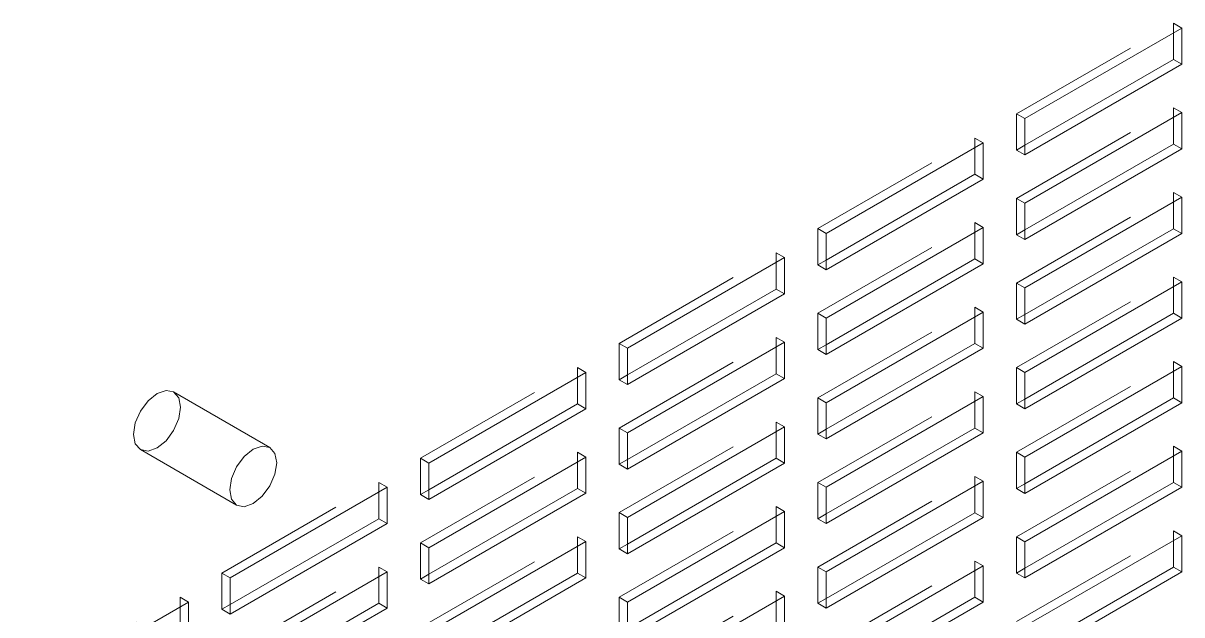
# Model space of a CAD drawing. Header units: millimetres. Extents: x 1 to 4201, y 2 to 2972.
# Drawn here: x 3671.2 to 3783.1, y 2318 to 2375.1 of the extents above; entities that cross this region are included whole.
import ezdxf

# ---------------------------------------------------------------- set-up
doc = ezdxf.new("R2010")
doc.units = ezdxf.units.MM
doc.header["$LTSCALE"] = 10
doc.linetypes.add('HIDDEN', pattern=[1.905, 1.27, -0.635])

msp = doc.modelspace()

# ---------------------------------------------------------------- linework, layer by layer
at = {"color": 7, "linetype": 'HIDDEN', "lineweight": 0}
for p, q in [((3767.157, 2366.382), (3782.31, 2375.13)), ((3783.118, 2374.663), (3782.31, 2375.13)), ((3782.31, 2375.13), (3782.31, 2374.197)), ((3767.157, 2358.217), (3782.31, 2366.964)), ((3767.157, 2362.883), (3767.157, 2366.382)), ((3767.965, 2365.916), (3767.157, 2366.382)), ((3783.118, 2366.498), (3782.31, 2366.964)), ((3782.31, 2366.964), (3782.31, 2366.031)), ((3747.964, 2355.303), (3763.117, 2364.05)), ((3763.925, 2363.583), (3763.117, 2364.05)), ((3763.117, 2364.05), (3763.117, 2363.117)), ((3767.965, 2363.349), (3767.157, 2362.883)), ((3767.965, 2362.416), (3767.157, 2362.883)), ((3767.157, 2350.052), (3782.31, 2358.799)), ((3783.118, 2358.332), (3782.31, 2358.799)), ((3782.31, 2358.799), (3782.31, 2357.866)), ((3767.157, 2354.718), (3767.157, 2358.217)), ((3767.965, 2357.75), (3767.157, 2358.217)), ((3747.964, 2347.137), (3763.117, 2355.884)), ((3747.964, 2351.803), (3747.964, 2355.303)), ((3748.772, 2354.836), (3747.964, 2355.303)), ((3763.925, 2355.418), (3763.117, 2355.884)), ((3763.117, 2355.884), (3763.117, 2354.951)), ((3767.965, 2355.184), (3767.157, 2354.718)), ((3767.965, 2354.251), (3767.157, 2354.718)), ((3728.771, 2344.223), (3743.924, 2352.97)), ((3744.732, 2352.503), (3743.924, 2352.97)), ((3743.924, 2352.97), (3743.924, 2352.037)), ((3748.772, 2352.27), (3747.964, 2351.803)), ((3748.772, 2351.337), (3747.964, 2351.803)), ((3767.157, 2341.886), (3782.31, 2350.633)), ((3783.118, 2350.167), (3782.31, 2350.633)), ((3782.31, 2350.633), (3782.31, 2349.7)), ((3767.965, 2349.585), (3767.157, 2350.052)), ((3767.157, 2346.552), (3767.157, 2350.052)), ((3747.964, 2338.972), (3763.117, 2347.719)), ((3747.964, 2343.638), (3747.964, 2347.137)), ((3748.772, 2346.671), (3747.964, 2347.137)), ((3763.925, 2347.252), (3763.117, 2347.719)), ((3763.117, 2347.719), (3763.117, 2346.786)), ((3767.965, 2347.019), (3767.157, 2346.552)), ((3767.965, 2346.086), (3767.157, 2346.552)), ((3728.771, 2336.057), (3743.924, 2344.805)), ((3729.58, 2343.756), (3728.771, 2344.223)), ((3728.771, 2340.723), (3728.771, 2344.223)), ((3744.732, 2344.338), (3743.924, 2344.805)), ((3743.924, 2344.805), (3743.924, 2343.872)), ((3748.772, 2344.104), (3747.964, 2343.638)), ((3748.772, 2343.171), (3747.964, 2343.638)), ((3709.579, 2333.143), (3724.731, 2341.89)), ((3725.539, 2341.424), (3724.731, 2341.89)), ((3724.731, 2341.89), (3724.731, 2340.957)), ((3767.157, 2333.721), (3782.31, 2342.468)), ((3767.157, 2338.387), (3767.157, 2341.886)), ((3767.965, 2341.42), (3767.157, 2341.886)), ((3783.118, 2342.002), (3782.31, 2342.468)), ((3782.31, 2342.468), (3782.31, 2341.535)), ((3729.58, 2341.19), (3728.771, 2340.723)), ((3729.58, 2340.257), (3728.771, 2340.723)), ((3747.964, 2330.806), (3763.117, 2339.554)), ((3763.925, 2339.087), (3763.117, 2339.554)), ((3763.117, 2339.554), (3763.117, 2338.621)), ((3748.772, 2338.505), (3747.964, 2338.972)), ((3747.964, 2335.472), (3747.964, 2338.972)), ((3767.965, 2338.853), (3767.157, 2338.387)), ((3767.965, 2337.92), (3767.157, 2338.387)), ((3728.771, 2327.892), (3743.924, 2336.639)), ((3729.58, 2335.591), (3728.771, 2336.057)), ((3728.771, 2332.558), (3728.771, 2336.057)), ((3744.732, 2336.173), (3743.924, 2336.639)), ((3743.924, 2336.639), (3743.924, 2335.706)), ((3748.772, 2335.939), (3747.964, 2335.472)), ((3748.772, 2335.006), (3747.964, 2335.472)), ((3709.579, 2324.978), (3724.731, 2333.725)), ((3725.539, 2333.258), (3724.731, 2333.725)), ((3724.731, 2333.725), (3724.731, 2332.792)), ((3767.157, 2325.555), (3782.31, 2334.303)), ((3767.157, 2330.221), (3767.157, 2333.721)), ((3767.965, 2333.254), (3767.157, 2333.721)), ((3783.118, 2333.836), (3782.31, 2334.303)), ((3782.31, 2334.303), (3782.31, 2333.37)), ((3709.579, 2329.643), (3709.579, 2333.143)), ((3710.387, 2332.676), (3709.579, 2333.143)), ((3729.58, 2333.024), (3728.771, 2332.558)), ((3729.58, 2332.091), (3728.771, 2332.558)), ((3690.386, 2322.063), (3705.538, 2330.81)), ((3706.346, 2330.344), (3705.538, 2330.81)), ((3705.538, 2330.81), (3705.538, 2329.877)), ((3747.964, 2322.641), (3763.117, 2331.388)), ((3747.964, 2327.307), (3747.964, 2330.806)), ((3748.772, 2330.34), (3747.964, 2330.806)), ((3763.925, 2330.922), (3763.117, 2331.388)), ((3763.117, 2331.388), (3763.117, 2330.455)), ((3767.965, 2330.688), (3767.157, 2330.221)), ((3710.387, 2330.11), (3709.579, 2329.643)), ((3710.387, 2329.177), (3709.579, 2329.643)), ((3767.965, 2329.755), (3767.157, 2330.221)), ((3728.771, 2319.727), (3743.924, 2328.474)), ((3744.732, 2328.007), (3743.924, 2328.474)), ((3743.924, 2328.474), (3743.924, 2327.541)), ((3729.58, 2327.425), (3728.771, 2327.892)), ((3728.771, 2324.393), (3728.771, 2327.892)), ((3748.772, 2327.773), (3747.964, 2327.307)), ((3748.772, 2326.84), (3747.964, 2327.307)), ((3767.157, 2317.39), (3782.31, 2326.137)), ((3783.118, 2325.671), (3782.31, 2326.137)), ((3782.31, 2326.137), (3782.31, 2325.204)), ((3709.579, 2316.812), (3724.731, 2325.559)), ((3709.579, 2321.478), (3709.579, 2324.978)), ((3710.387, 2324.511), (3709.579, 2324.978)), ((3725.539, 2325.093), (3724.731, 2325.559)), ((3724.731, 2325.559), (3724.731, 2324.626)), ((3729.58, 2324.859), (3728.771, 2324.393)), ((3767.965, 2325.089), (3767.157, 2325.555)), ((3767.157, 2322.056), (3767.157, 2325.555)), ((3729.58, 2323.926), (3728.771, 2324.393)), ((3690.386, 2313.898), (3705.538, 2322.645)), ((3706.346, 2322.178), (3705.538, 2322.645)), ((3705.538, 2322.645), (3705.538, 2321.712)), ((3747.964, 2314.476), (3763.117, 2323.223)), ((3747.964, 2319.142), (3747.964, 2322.641)), ((3748.772, 2322.174), (3747.964, 2322.641)), ((3763.925, 2322.756), (3763.117, 2323.223)), ((3763.117, 2323.223), (3763.117, 2322.29)), ((3767.965, 2322.522), (3767.157, 2322.056)), ((3690.386, 2318.564), (3690.386, 2322.063)), ((3691.194, 2321.597), (3690.386, 2322.063)), ((3710.387, 2321.945), (3709.579, 2321.478)), ((3710.387, 2321.012), (3709.579, 2321.478)), ((3767.965, 2321.589), (3767.157, 2322.056)), ((3728.771, 2311.561), (3743.924, 2320.308)), ((3744.732, 2319.842), (3743.924, 2320.308)), ((3743.924, 2320.308), (3743.924, 2319.375)), ((3671.193, 2310.983), (3686.345, 2319.731)), ((3687.153, 2319.264), (3686.345, 2319.731)), ((3686.345, 2319.731), (3686.345, 2318.797)), ((3728.771, 2316.227), (3728.771, 2319.727)), ((3729.58, 2319.26), (3728.771, 2319.727)), ((3748.772, 2319.608), (3747.964, 2319.142)), ((3748.772, 2318.675), (3747.964, 2319.142)), ((3691.194, 2319.03), (3690.386, 2318.564)), ((3691.194, 2318.097), (3690.386, 2318.564))]:
    msp.add_line(p, q, dxfattribs=at)
at = {"color": 7, "linetype": 'Continuous', "lineweight": 15}
for p, q in [((3767.965, 2365.916), (3783.118, 2374.663)), ((3782.31, 2374.197), (3782.31, 2371.63)), ((3783.118, 2374.663), (3783.118, 2371.164)), ((3782.31, 2371.63), (3767.965, 2363.349)), ((3783.118, 2371.164), (3767.965, 2362.416)), ((3783.118, 2371.164), (3782.31, 2371.63)), ((3767.965, 2357.75), (3783.118, 2366.498)), ((3783.118, 2366.498), (3783.118, 2362.998)), ((3767.965, 2362.416), (3767.965, 2365.916)), ((3782.31, 2366.031), (3782.31, 2363.465)), ((3748.772, 2354.836), (3763.925, 2363.583)), ((3763.117, 2363.117), (3763.117, 2360.55)), ((3763.925, 2363.583), (3763.925, 2360.084)), ((3782.31, 2363.465), (3767.965, 2355.184)), ((3783.118, 2362.998), (3767.965, 2354.251)), ((3783.118, 2362.998), (3782.31, 2363.465)), ((3763.117, 2360.55), (3748.772, 2352.27)), ((3763.925, 2360.084), (3763.117, 2360.55)), ((3763.925, 2360.084), (3748.772, 2351.337)), ((3767.965, 2349.585), (3783.118, 2358.332)), ((3783.118, 2358.332), (3783.118, 2354.833)), ((3767.965, 2354.251), (3767.965, 2357.75)), ((3782.31, 2357.866), (3782.31, 2355.299)), ((3748.772, 2346.671), (3763.925, 2355.418)), ((3763.117, 2354.951), (3763.117, 2352.385)), ((3763.925, 2355.418), (3763.925, 2351.918)), ((3782.31, 2355.299), (3767.965, 2347.019)), ((3783.118, 2354.833), (3782.31, 2355.299)), ((3748.772, 2351.337), (3748.772, 2354.836)), ((3783.118, 2354.833), (3767.965, 2346.086)), ((3729.58, 2343.756), (3744.732, 2352.503)), ((3743.924, 2352.037), (3743.924, 2349.471)), ((3744.732, 2352.503), (3744.732, 2349.004)), ((3763.117, 2352.385), (3748.772, 2344.104)), ((3763.925, 2351.918), (3748.772, 2343.171)), ((3763.925, 2351.918), (3763.117, 2352.385)), ((3743.924, 2349.471), (3729.58, 2341.19)), ((3744.732, 2349.004), (3743.924, 2349.471)), ((3767.965, 2341.42), (3783.118, 2350.167)), ((3767.965, 2346.086), (3767.965, 2349.585)), ((3782.31, 2349.7), (3782.31, 2347.134)), ((3783.118, 2350.167), (3783.118, 2346.667)), ((3744.732, 2349.004), (3729.58, 2340.257)), ((3748.772, 2338.505), (3763.925, 2347.252)), ((3763.925, 2347.252), (3763.925, 2343.753)), ((3782.31, 2347.134), (3767.965, 2338.853)), ((3783.118, 2346.667), (3782.31, 2347.134)), ((3748.772, 2343.171), (3748.772, 2346.671)), ((3763.117, 2346.786), (3763.117, 2344.22)), ((3783.118, 2346.667), (3767.965, 2337.92)), ((3729.58, 2335.591), (3744.732, 2344.338)), ((3729.58, 2340.257), (3729.58, 2343.756)), ((3743.924, 2343.872), (3743.924, 2341.305)), ((3744.732, 2344.338), (3744.732, 2340.839)), ((3763.117, 2344.22), (3748.772, 2335.939)), ((3763.925, 2343.753), (3748.772, 2335.006)), ((3763.925, 2343.753), (3763.117, 2344.22)), ((3767.965, 2333.254), (3783.118, 2342.002)), ((3782.31, 2341.535), (3782.31, 2338.969)), ((3783.118, 2342.002), (3783.118, 2338.502)), ((3710.387, 2332.676), (3725.539, 2341.424)), ((3724.731, 2340.957), (3724.731, 2338.391)), ((3725.539, 2341.424), (3725.539, 2337.924)), ((3743.924, 2341.305), (3729.58, 2333.024)), ((3744.732, 2340.839), (3729.58, 2332.091)), ((3744.732, 2340.839), (3743.924, 2341.305)), ((3767.965, 2337.92), (3767.965, 2341.42)), ((3695.023, 2334.18), (3685.73, 2339.545)), ((3724.731, 2338.391), (3710.387, 2330.11)), ((3725.539, 2337.924), (3724.731, 2338.391)), ((3748.772, 2330.34), (3763.925, 2339.087)), ((3748.772, 2335.006), (3748.772, 2338.505)), ((3763.117, 2338.621), (3763.117, 2336.054)), ((3763.925, 2339.087), (3763.925, 2335.588)), ((3782.31, 2338.969), (3767.965, 2330.688)), ((3783.118, 2338.502), (3767.965, 2329.755)), ((3783.118, 2338.502), (3782.31, 2338.969)), ((3725.539, 2337.924), (3710.387, 2329.177)), ((3729.58, 2327.425), (3744.732, 2336.173)), ((3744.732, 2336.173), (3744.732, 2332.673)), ((3763.117, 2336.054), (3748.772, 2327.773)), ((3763.925, 2335.588), (3763.117, 2336.054)), ((3729.58, 2332.091), (3729.58, 2335.591)), ((3743.924, 2335.706), (3743.924, 2333.14)), ((3763.925, 2335.588), (3748.772, 2326.84)), ((3682.516, 2333.978), (3691.809, 2328.613)), ((3767.965, 2325.089), (3783.118, 2333.836)), ((3783.118, 2333.836), (3783.118, 2330.337)), ((3710.387, 2324.511), (3725.539, 2333.258)), ((3710.387, 2329.177), (3710.387, 2332.676)), ((3724.731, 2332.792), (3724.731, 2330.225)), ((3725.539, 2333.258), (3725.539, 2329.759)), ((3743.924, 2333.14), (3729.58, 2324.859)), ((3744.732, 2332.673), (3729.58, 2323.926)), ((3744.732, 2332.673), (3743.924, 2333.14)), ((3767.965, 2329.755), (3767.965, 2333.254)), ((3782.31, 2333.37), (3782.31, 2330.803)), ((3691.194, 2321.597), (3706.346, 2330.344)), ((3706.346, 2330.344), (3706.346, 2326.844)), ((3748.772, 2322.174), (3763.925, 2330.922)), ((3748.772, 2326.84), (3748.772, 2330.34)), ((3763.117, 2330.455), (3763.117, 2327.889)), ((3763.925, 2330.922), (3763.925, 2327.422)), ((3782.31, 2330.803), (3767.965, 2322.522)), ((3783.118, 2330.337), (3767.965, 2321.589)), ((3783.118, 2330.337), (3782.31, 2330.803)), ((3705.538, 2329.877), (3705.538, 2327.311)), ((3724.731, 2330.225), (3710.387, 2321.945)), ((3725.539, 2329.759), (3710.387, 2321.012)), ((3725.539, 2329.759), (3724.731, 2330.225)), ((3705.538, 2327.311), (3691.194, 2319.03)), ((3706.346, 2326.844), (3705.538, 2327.311)), ((3729.58, 2319.26), (3744.732, 2328.007)), ((3729.58, 2323.926), (3729.58, 2327.425)), ((3743.924, 2327.541), (3743.924, 2324.974)), ((3744.732, 2328.007), (3744.732, 2324.508)), ((3763.117, 2327.889), (3748.772, 2319.608)), ((3763.925, 2327.422), (3748.772, 2318.675)), ((3763.925, 2327.422), (3763.117, 2327.889)), ((3706.346, 2326.844), (3691.194, 2318.097)), ((3710.387, 2316.346), (3725.539, 2325.093)), ((3725.539, 2325.093), (3725.539, 2321.593)), ((3743.924, 2324.974), (3729.58, 2316.694)), ((3744.732, 2324.508), (3743.924, 2324.974)), ((3767.965, 2316.923), (3783.118, 2325.671)), ((3767.965, 2321.589), (3767.965, 2325.089)), ((3782.31, 2325.204), (3782.31, 2322.638)), ((3783.118, 2325.671), (3783.118, 2322.171)), ((3710.387, 2321.012), (3710.387, 2324.511)), ((3724.731, 2324.626), (3724.731, 2322.06)), ((3744.732, 2324.508), (3729.58, 2315.761)), ((3748.772, 2314.009), (3763.925, 2322.756)), ((3763.925, 2322.756), (3763.925, 2319.257)), ((3782.31, 2322.638), (3767.965, 2314.357)), ((3783.118, 2322.171), (3782.31, 2322.638)), ((3691.194, 2313.431), (3706.346, 2322.178)), ((3691.194, 2318.097), (3691.194, 2321.597)), ((3705.538, 2321.712), (3705.538, 2319.145)), ((3706.346, 2322.178), (3706.346, 2318.679)), ((3724.731, 2322.06), (3710.387, 2313.779)), ((3725.539, 2321.593), (3710.387, 2312.846)), ((3725.539, 2321.593), (3724.731, 2322.06)), ((3748.772, 2318.675), (3748.772, 2322.174)), ((3763.117, 2322.29), (3763.117, 2319.723)), ((3783.118, 2322.171), (3767.965, 2313.424)), ((3672.001, 2310.517), (3687.153, 2319.264)), ((3687.153, 2319.264), (3687.153, 2315.765)), ((3705.538, 2319.145), (3691.194, 2310.865)), ((3706.346, 2318.679), (3705.538, 2319.145)), ((3729.58, 2311.095), (3744.732, 2319.842)), ((3729.58, 2315.761), (3729.58, 2319.26)), ((3743.924, 2319.375), (3743.924, 2316.809)), ((3744.732, 2319.842), (3744.732, 2316.342)), ((3763.117, 2319.723), (3748.772, 2311.443)), ((3763.925, 2319.257), (3748.772, 2310.51)), ((3763.925, 2319.257), (3763.117, 2319.723)), ((3686.345, 2318.797), (3686.345, 2316.231)), ((3706.346, 2318.679), (3691.194, 2309.932))]:
    msp.add_line(p, q, dxfattribs=at)
at = {"color": 7, "linetype": 'Continuous', "lineweight": 15, "flags": 128}
for points in [[(3681.85, 2335.45), (3682.023, 2336.554), (3682.516, 2337.69), (3683.253, 2338.684), (3684.123, 2339.386), (3684.992, 2339.689), (3685.73, 2339.545)], [(3682.516, 2333.978), (3682.516, 2333.978), (3682.023, 2334.545), (3681.85, 2335.45)], [(3691.143, 2330.085), (3691.316, 2331.189), (3691.809, 2332.325), (3692.546, 2333.319), (3693.416, 2334.021), (3694.286, 2334.324), (3695.023, 2334.18), (3695.516, 2333.613), (3695.689, 2332.709), (3695.516, 2331.604), (3695.023, 2330.469), (3694.286, 2329.474), (3693.416, 2328.772), (3692.546, 2328.47), (3691.809, 2328.613), (3691.316, 2329.18), (3691.143, 2330.085)]]:
    msp.add_lwpolyline(points, dxfattribs=at)
at = {"color": 7, "linetype": 'HIDDEN', "lineweight": 0, "flags": 128}
msp.add_lwpolyline([(3685.73, 2339.545), (3685.73, 2339.545), (3686.223, 2338.978), (3686.396, 2338.074), (3686.223, 2336.969), (3685.73, 2335.834), (3684.992, 2334.839), (3684.123, 2334.137), (3683.253, 2333.835), (3682.516, 2333.978)], dxfattribs=at)

doc.saveas('drawing.dxf')
